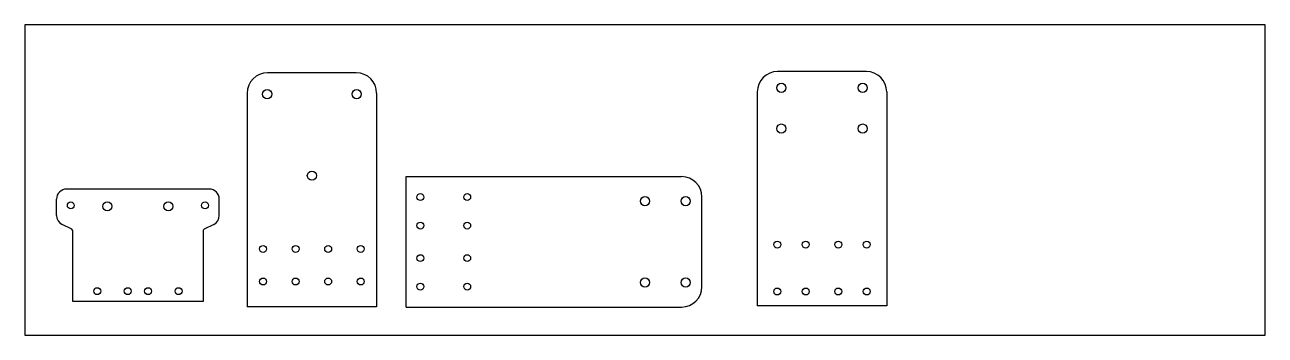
# Model space of a CAD drawing. Extents: x -0.4 to 23.6, y -0.4 to 5.6.
import ezdxf

# ---------------------------------------------------------------- set-up
doc = ezdxf.new("R2010")
doc.units = 0
doc.layers.get('0').update_dxf_attribs({"linetype": 'CONTINUOUS'})

msp = doc.modelspace()

# ---------------------------------------------------------------- linework, layer by layer
at = {"color": 7, "linetype": 'CONTINUOUS'}
for p, q in [((5.988, 4.667), (4.271, 4.667)), ((15.857, 4.691), (14.141, 4.691)), ((3.877, 4.274), (3.877, 0.14)), ((6.381, 4.274), (6.381, 0.14)), ((13.747, 4.297), (13.747, 0.164)), ((16.251, 4.297), (16.251, 0.164)), ((6.953, 0.139), (6.953, 2.659)), ((6.953, 2.659), (12.282, 2.659)), ((3.141, 2.419), (0.385, 2.419)), ((0.188, 1.91), (0.188, 2.222)), ((3.338, 1.91), (3.338, 2.222)), ((12.676, 0.533), (12.676, 2.265)), ((0.481, 1.642), (0.297, 1.734)), ((3.229, 1.734), (3.045, 1.642)), ((0.503, 0.248), (0.503, 1.607)), ((3.023, 1.607), (3.023, 0.248)), ((3.023, 0.248), (0.503, 0.248)), ((6.381, 0.14), (3.877, 0.14)), ((6.953, 0.139), (12.282, 0.139)), ((16.251, 0.164), (13.747, 0.164))]:
    msp.add_line(p, q, dxfattribs=at)
msp.add_lwpolyline([(-0.426, -0.406), (23.574, -0.406), (23.574, 5.594), (-0.426, 5.594)], close=True)
for centre, radius in [((4.263, 4.254), 0.0886), ((5.995, 4.254), 0.0886), ((14.212, 4.376), 0.0886), ((15.787, 4.376), 0.0886), ((14.212, 3.589), 0.0886), ((15.787, 3.589), 0.0886), ((5.129, 2.679), 0.0886), ((0.464, 2.104), 0.0669), ((1.172, 2.084), 0.0886), ((2.353, 2.084), 0.0886), ((3.062, 2.104), 0.0669), ((7.229, 2.265), 0.0669), ((8.134, 2.265), 0.0669), ((11.573, 2.186), 0.0886), ((12.361, 2.186), 0.0886), ((7.229, 1.714), 0.0669), ((8.134, 1.714), 0.0669), ((4.184, 1.262), 0.0669), ((4.814, 1.262), 0.0669), ((5.444, 1.262), 0.0669), ((6.074, 1.262), 0.0669), ((14.133, 1.345), 0.0669), ((14.684, 1.345), 0.0669), ((15.314, 1.345), 0.0669), ((15.865, 1.345), 0.0669), ((7.229, 1.084), 0.0669), ((8.134, 1.084), 0.0669), ((0.976, 0.445), 0.0669), ((1.566, 0.445), 0.0669), ((1.96, 0.445), 0.0669), ((2.55, 0.445), 0.0669), ((4.184, 0.632), 0.0669), ((4.814, 0.632), 0.0669), ((5.444, 0.632), 0.0669), ((6.074, 0.632), 0.0669), ((7.229, 0.533), 0.0669), ((8.134, 0.533), 0.0669), ((11.573, 0.612), 0.0886), ((12.361, 0.612), 0.0886), ((14.133, 0.439), 0.0669), ((14.684, 0.439), 0.0669), ((15.314, 0.439), 0.0669), ((15.865, 0.439), 0.0669)]:
    msp.add_circle(centre, radius, dxfattribs=at)
for centre, radius, start, end in [((4.271, 4.274), 0.394, 90, 180), ((5.988, 4.274), 0.394, 0, 90), ((14.141, 4.297), 0.394, 90, 180), ((15.857, 4.297), 0.394, 0, 90), ((12.282, 2.265), 0.394, 0, 90), ((0.385, 2.222), 0.197, 90, 180), ((3.141, 2.222), 0.197, 0, 90), ((0.385, 1.91), 0.197, 180, 243.4349), ((3.141, 1.91), 0.197, 296.5651, 0), ((0.464, 1.607), 0.0394, 0, 63.4349), ((3.062, 1.607), 0.0394, 116.5651, 180), ((12.282, 0.533), 0.394, 270, 0)]:
    msp.add_arc(centre, radius, start, end, dxfattribs=at)

doc.saveas('drawing.dxf')
